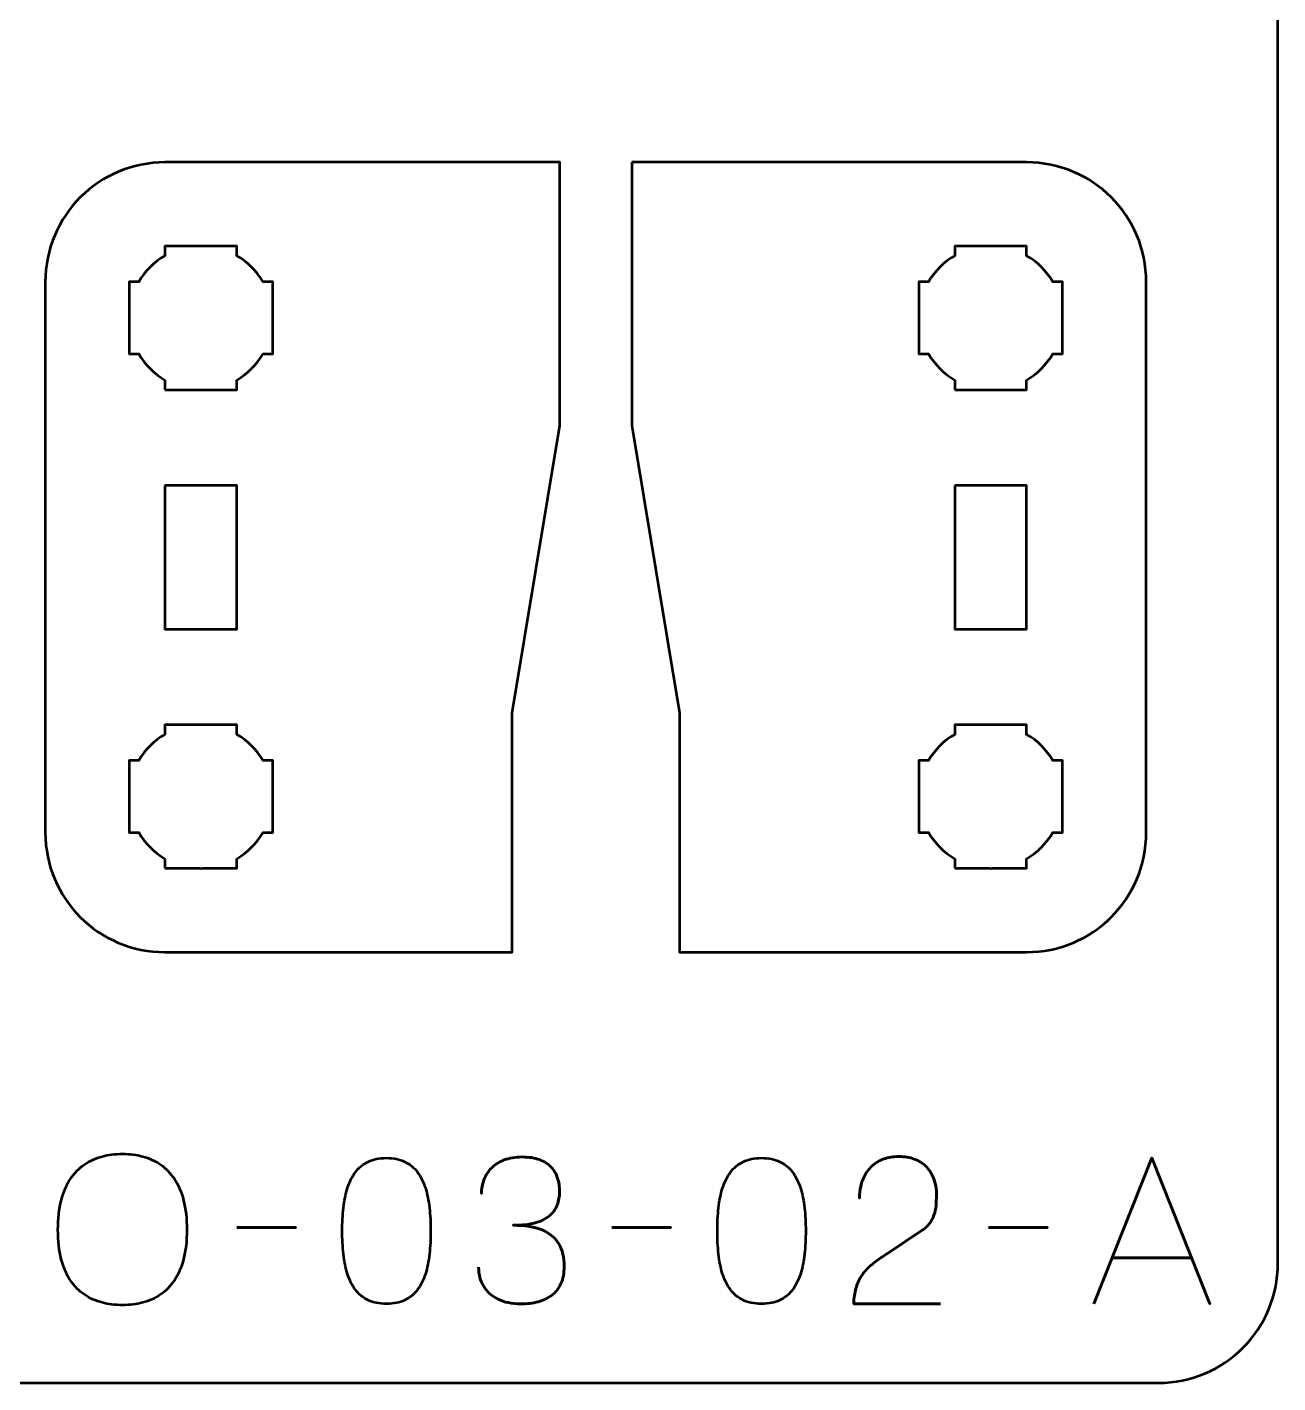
# Model space of a CAD drawing. Header units: centimetres. Extents: x -21 to 0, y -29.7 to 0.
# Drawn here: x -5.23 to 0, y -29.7 to -24.04 of the extents above; entities that cross this region are included whole.
import ezdxf

# ---------------------------------------------------------------- set-up
doc = ezdxf.new("R2010")
doc.units = ezdxf.units.CM
doc.header["$MEASUREMENT"] = 0
doc.layers.add('Layer 1', color=7, linetype='Continuous')

msp = doc.modelspace()

# ---------------------------------------------------------------- linework, layer by layer
at = {"layer": 'Layer 1', "color": 22, "lineweight": 53}
msp.add_open_spline([(-21.00003, -29.19995), (-21.00003, -29.19995), (-21.00003, -0.49992), (-21.00003, -0.49992), (-21.00003, -0.49992), (-21.00003, -0.22295), (-20.77694, 0.00004), (-20.49994, 0.00004), (-20.49994, 0.00004), (-20.49994, 0.00004), (-0.50008, 0.00004), (-0.50008, 0.00004), (-0.50008, 0.00004), (-0.22294, 0.00004), (0.00002, -0.22295), (0.00002, -0.49992), (0.00002, -0.49992), (0.00002, -0.49992), (0.00002, -29.19995), (0.00002, -29.19995), (0.00002, -29.19995), (0.00002, -29.47695), (-0.22294, -29.70004), (-0.50008, -29.70004), (-0.50008, -29.70004), (-0.50008, -29.70004), (-20.49994, -29.70004), (-20.49994, -29.70004), (-20.49994, -29.70004), (-20.77694, -29.70004), (-21.00003, -29.47695), (-21.00003, -29.19995)], degree=3, knots=[0, 0, 0, 0, 0.125, 0.125, 0.125, 0.125, 0.25, 0.25, 0.25, 0.25, 0.375, 0.375, 0.375, 0.375, 0.5, 0.5, 0.5, 0.5, 0.625, 0.625, 0.625, 0.625, 0.75, 0.75, 0.75, 0.75, 0.875, 0.875, 0.875, 0.875, 1, 1, 1, 1], dxfattribs=at)
at = {"layer": 'Layer 1', "color": 114, "lineweight": 53}
for points in [[(-4.64993, -24.60001), (-4.64993, -24.60001), (-3, -24.60001), (-3, -24.60001), (-3, -24.60001), (-3, -24.60001), (-3, -25.7), (-3, -25.7), (-3, -25.7), (-3, -25.7), (-3.2, -26.9), (-3.2, -26.9), (-3.2, -26.9), (-3.2, -26.9), (-3.20001, -27.89999), (-3.20001, -27.89999), (-3.20001, -27.89999), (-3.20001, -27.89999), (-4.64993, -27.89999), (-4.64993, -27.89999), (-4.64993, -27.89999), (-4.92693, -27.89999), (-5.15002, -27.67704), (-5.15002, -27.40003), (-5.15002, -27.40003), (-5.15002, -27.40003), (-5.15002, -25.10011), (-5.15002, -25.10011), (-5.15002, -25.10011), (-5.15002, -24.82311), (-4.92693, -24.60001), (-4.64993, -24.60001)], [(-2.7, -24.60001), (-2.7, -24.60001), (-1.05007, -24.60001), (-1.05007, -24.60001), (-1.05007, -24.60001), (-0.77294, -24.60001), (-0.54998, -24.82311), (-0.54998, -25.10011), (-0.54998, -25.10011), (-0.54998, -25.10011), (-0.54998, -27.40003), (-0.54998, -27.40003), (-0.54998, -27.40003), (-0.54998, -27.67704), (-0.77294, -27.89999), (-1.05007, -27.89999), (-1.05007, -27.89999), (-1.05007, -27.89999), (-2.50001, -27.89999), (-2.50001, -27.89999), (-2.50001, -27.89999), (-2.50001, -27.89999), (-2.50001, -26.9), (-2.50001, -26.9), (-2.50001, -26.9), (-2.50001, -26.9), (-2.7, -25.7), (-2.7, -25.7), (-2.7, -25.7), (-2.7, -25.7), (-2.7, -24.60001), (-2.7, -24.60001)]]:
    msp.add_open_spline(points, degree=3, knots=[0, 0, 0, 0, 0.125, 0.125, 0.125, 0.125, 0.25, 0.25, 0.25, 0.25, 0.375, 0.375, 0.375, 0.375, 0.5, 0.5, 0.5, 0.5, 0.625, 0.625, 0.625, 0.625, 0.75, 0.75, 0.75, 0.75, 0.875, 0.875, 0.875, 0.875, 1, 1, 1, 1], dxfattribs=at)
at = {"layer": 'Layer 1', "lineweight": 53}
for points, knots in [([(-4.65002, -25.55), (-4.65002, -25.55), (-4.65002, -25.50991), (-4.65002, -25.50991), (-4.65002, -25.50991), (-4.69557, -25.48355), (-4.73354, -25.44555), (-4.75987, -25.4), (-4.75987, -25.4), (-4.75987, -25.4), (-4.80002, -25.4), (-4.80002, -25.4), (-4.80002, -25.4), (-4.80002, -25.4), (-4.80002, -25.1), (-4.80002, -25.1), (-4.80002, -25.1), (-4.80002, -25.1), (-4.75982, -25.1), (-4.75982, -25.1), (-4.75982, -25.1), (-4.73348, -25.05448), (-4.69554, -25.01654), (-4.65002, -24.99021), (-4.65002, -24.99021), (-4.65002, -24.99021), (-4.65002, -24.95), (-4.65002, -24.95), (-4.65002, -24.95), (-4.65002, -24.95), (-4.35002, -24.95), (-4.35002, -24.95), (-4.35002, -24.95), (-4.35002, -24.95), (-4.35002, -24.99018), (-4.35002, -24.99018), (-4.35002, -24.99018), (-4.30448, -25.0165), (-4.2665, -25.05447), (-4.24014, -25.1), (-4.24014, -25.1), (-4.24014, -25.1), (-4.20002, -25.1), (-4.20002, -25.1), (-4.20002, -25.1), (-4.20002, -25.1), (-4.20002, -25.2445), (-4.20002, -25.2445), (-4.20002, -25.2445), (-4.20002, -25.2445), (-4.19997, -25.25007), (-4.19997, -25.25007), (-4.19997, -25.25007), (-4.19997, -25.25007), (-4.20002, -25.25563), (-4.20002, -25.25563), (-4.20002, -25.25563), (-4.20002, -25.25563), (-4.20002, -25.4), (-4.20002, -25.4), (-4.20002, -25.4), (-4.20002, -25.4), (-4.2401, -25.4), (-4.2401, -25.4), (-4.2401, -25.4), (-4.26646, -25.44557), (-4.30445, -25.48358), (-4.35002, -25.50994), (-4.35002, -25.50994), (-4.35002, -25.50994), (-4.35002, -25.55), (-4.35002, -25.55), (-4.35002, -25.55), (-4.35002, -25.55), (-4.49378, -25.55), (-4.49378, -25.55), (-4.49378, -25.55), (-4.49378, -25.55), (-4.49997, -25.55008), (-4.49997, -25.55008), (-4.49997, -25.55008), (-4.49997, -25.55008), (-4.50617, -25.55), (-4.50617, -25.55), (-4.50617, -25.55), (-4.50617, -25.55), (-4.65002, -25.55), (-4.65002, -25.55)], [0, 0, 0, 0, 0.0454545, 0.0454545, 0.0454545, 0.0454545, 0.0909091, 0.0909091, 0.0909091, 0.0909091, 0.1363636, 0.1363636, 0.1363636, 0.1363636, 0.1818182, 0.1818182, 0.1818182, 0.1818182, 0.2272727, 0.2272727, 0.2272727, 0.2272727, 0.2727273, 0.2727273, 0.2727273, 0.2727273, 0.3181818, 0.3181818, 0.3181818, 0.3181818, 0.3636364, 0.3636364, 0.3636364, 0.3636364, 0.4090909, 0.4090909, 0.4090909, 0.4090909, 0.4545455, 0.4545455, 0.4545455, 0.4545455, 0.5, 0.5, 0.5, 0.5, 0.5454545, 0.5454545, 0.5454545, 0.5454545, 0.5909091, 0.5909091, 0.5909091, 0.5909091, 0.6363636, 0.6363636, 0.6363636, 0.6363636, 0.6818182, 0.6818182, 0.6818182, 0.6818182, 0.7272727, 0.7272727, 0.7272727, 0.7272727, 0.7727273, 0.7727273, 0.7727273, 0.7727273, 0.8181818, 0.8181818, 0.8181818, 0.8181818, 0.8636364, 0.8636364, 0.8636364, 0.8636364, 0.9090909, 0.9090909, 0.9090909, 0.9090909, 0.9545455, 0.9545455, 0.9545455, 0.9545455, 1, 1, 1, 1]), ([(-1.35002, -25.55), (-1.35002, -25.55), (-1.35002, -25.50991), (-1.35002, -25.50991), (-1.35002, -25.50991), (-1.39557, -25.48355), (-1.43354, -25.44555), (-1.45987, -25.4), (-1.45987, -25.4), (-1.45987, -25.4), (-1.50002, -25.4), (-1.50002, -25.4), (-1.50002, -25.4), (-1.50002, -25.4), (-1.50002, -25.1), (-1.50002, -25.1), (-1.50002, -25.1), (-1.50002, -25.1), (-1.45982, -25.1), (-1.45982, -25.1), (-1.45982, -25.1), (-1.43348, -25.05448), (-1.39554, -25.01654), (-1.35002, -24.99021), (-1.35002, -24.99021), (-1.35002, -24.99021), (-1.35002, -24.95), (-1.35002, -24.95), (-1.35002, -24.95), (-1.35002, -24.95), (-1.05002, -24.95), (-1.05002, -24.95), (-1.05002, -24.95), (-1.05002, -24.95), (-1.05002, -24.99018), (-1.05002, -24.99018), (-1.05002, -24.99018), (-1.00448, -25.0165), (-0.9665, -25.05447), (-0.94014, -25.1), (-0.94014, -25.1), (-0.94014, -25.1), (-0.90002, -25.1), (-0.90002, -25.1), (-0.90002, -25.1), (-0.90002, -25.1), (-0.90002, -25.2445), (-0.90002, -25.2445), (-0.90002, -25.2445), (-0.90002, -25.2445), (-0.89997, -25.25007), (-0.89997, -25.25007), (-0.89997, -25.25007), (-0.89997, -25.25007), (-0.90002, -25.25563), (-0.90002, -25.25563), (-0.90002, -25.25563), (-0.90002, -25.25563), (-0.90002, -25.4), (-0.90002, -25.4), (-0.90002, -25.4), (-0.90002, -25.4), (-0.9401, -25.4), (-0.9401, -25.4), (-0.9401, -25.4), (-0.96646, -25.44557), (-1.00445, -25.48358), (-1.05002, -25.50994), (-1.05002, -25.50994), (-1.05002, -25.50994), (-1.05002, -25.55), (-1.05002, -25.55), (-1.05002, -25.55), (-1.05002, -25.55), (-1.19378, -25.55), (-1.19378, -25.55), (-1.19378, -25.55), (-1.19378, -25.55), (-1.19997, -25.55008), (-1.19997, -25.55008), (-1.19997, -25.55008), (-1.19997, -25.55008), (-1.20617, -25.55), (-1.20617, -25.55), (-1.20617, -25.55), (-1.20617, -25.55), (-1.35002, -25.55), (-1.35002, -25.55)], [0, 0, 0, 0, 0.0454545, 0.0454545, 0.0454545, 0.0454545, 0.0909091, 0.0909091, 0.0909091, 0.0909091, 0.1363636, 0.1363636, 0.1363636, 0.1363636, 0.1818182, 0.1818182, 0.1818182, 0.1818182, 0.2272727, 0.2272727, 0.2272727, 0.2272727, 0.2727273, 0.2727273, 0.2727273, 0.2727273, 0.3181818, 0.3181818, 0.3181818, 0.3181818, 0.3636364, 0.3636364, 0.3636364, 0.3636364, 0.4090909, 0.4090909, 0.4090909, 0.4090909, 0.4545455, 0.4545455, 0.4545455, 0.4545455, 0.5, 0.5, 0.5, 0.5, 0.5454545, 0.5454545, 0.5454545, 0.5454545, 0.5909091, 0.5909091, 0.5909091, 0.5909091, 0.6363636, 0.6363636, 0.6363636, 0.6363636, 0.6818182, 0.6818182, 0.6818182, 0.6818182, 0.7272727, 0.7272727, 0.7272727, 0.7272727, 0.7727273, 0.7727273, 0.7727273, 0.7727273, 0.8181818, 0.8181818, 0.8181818, 0.8181818, 0.8636364, 0.8636364, 0.8636364, 0.8636364, 0.9090909, 0.9090909, 0.9090909, 0.9090909, 0.9545455, 0.9545455, 0.9545455, 0.9545455, 1, 1, 1, 1]), ([(-4.64993, -25.95006), (-4.64993, -25.95006), (-4.34992, -25.95006), (-4.34992, -25.95006), (-4.34992, -25.95006), (-4.34992, -25.95006), (-4.34992, -26.55005), (-4.34992, -26.55005), (-4.34992, -26.55005), (-4.34992, -26.55005), (-4.64993, -26.55005), (-4.64993, -26.55005), (-4.64993, -26.55005), (-4.64993, -26.55005), (-4.64993, -25.95006), (-4.64993, -25.95006)], [0, 0, 0, 0, 0.25, 0.25, 0.25, 0.25, 0.5, 0.5, 0.5, 0.5, 0.75, 0.75, 0.75, 0.75, 1, 1, 1, 1]), ([(-1.35007, -25.95006), (-1.35007, -25.95006), (-1.05007, -25.95006), (-1.05007, -25.95006), (-1.05007, -25.95006), (-1.05007, -25.95006), (-1.05007, -26.55005), (-1.05007, -26.55005), (-1.05007, -26.55005), (-1.05007, -26.55005), (-1.35007, -26.55005), (-1.35007, -26.55005), (-1.35007, -26.55005), (-1.35007, -26.55005), (-1.35007, -25.95006), (-1.35007, -25.95006)], [0, 0, 0, 0, 0.25, 0.25, 0.25, 0.25, 0.5, 0.5, 0.5, 0.5, 0.75, 0.75, 0.75, 0.75, 1, 1, 1, 1]), ([(-4.65002, -27.55), (-4.65002, -27.55), (-4.65002, -27.50991), (-4.65002, -27.50991), (-4.65002, -27.50991), (-4.69557, -27.48355), (-4.73354, -27.44555), (-4.75987, -27.4), (-4.75987, -27.4), (-4.75987, -27.4), (-4.80002, -27.4), (-4.80002, -27.4), (-4.80002, -27.4), (-4.80002, -27.4), (-4.80002, -27.1), (-4.80002, -27.1), (-4.80002, -27.1), (-4.80002, -27.1), (-4.75982, -27.1), (-4.75982, -27.1), (-4.75982, -27.1), (-4.73348, -27.05448), (-4.69554, -27.01654), (-4.65002, -26.99021), (-4.65002, -26.99021), (-4.65002, -26.99021), (-4.65002, -26.95), (-4.65002, -26.95), (-4.65002, -26.95), (-4.65002, -26.95), (-4.35002, -26.95), (-4.35002, -26.95), (-4.35002, -26.95), (-4.35002, -26.95), (-4.35002, -26.99018), (-4.35002, -26.99018), (-4.35002, -26.99018), (-4.30448, -27.0165), (-4.2665, -27.05447), (-4.24014, -27.1), (-4.24014, -27.1), (-4.24014, -27.1), (-4.20002, -27.1), (-4.20002, -27.1), (-4.20002, -27.1), (-4.20002, -27.1), (-4.20002, -27.2445), (-4.20002, -27.2445), (-4.20002, -27.2445), (-4.20002, -27.2445), (-4.19997, -27.25007), (-4.19997, -27.25007), (-4.19997, -27.25007), (-4.19997, -27.25007), (-4.20002, -27.25563), (-4.20002, -27.25563), (-4.20002, -27.25563), (-4.20002, -27.25563), (-4.20002, -27.4), (-4.20002, -27.4), (-4.20002, -27.4), (-4.20002, -27.4), (-4.2401, -27.4), (-4.2401, -27.4), (-4.2401, -27.4), (-4.26646, -27.44557), (-4.30445, -27.48358), (-4.35002, -27.50994), (-4.35002, -27.50994), (-4.35002, -27.50994), (-4.35002, -27.55), (-4.35002, -27.55), (-4.35002, -27.55), (-4.35002, -27.55), (-4.49378, -27.55), (-4.49378, -27.55), (-4.49378, -27.55), (-4.49378, -27.55), (-4.49997, -27.55008), (-4.49997, -27.55008), (-4.49997, -27.55008), (-4.49997, -27.55008), (-4.50617, -27.55), (-4.50617, -27.55), (-4.50617, -27.55), (-4.50617, -27.55), (-4.65002, -27.55), (-4.65002, -27.55)], [0, 0, 0, 0, 0.0454545, 0.0454545, 0.0454545, 0.0454545, 0.0909091, 0.0909091, 0.0909091, 0.0909091, 0.1363636, 0.1363636, 0.1363636, 0.1363636, 0.1818182, 0.1818182, 0.1818182, 0.1818182, 0.2272727, 0.2272727, 0.2272727, 0.2272727, 0.2727273, 0.2727273, 0.2727273, 0.2727273, 0.3181818, 0.3181818, 0.3181818, 0.3181818, 0.3636364, 0.3636364, 0.3636364, 0.3636364, 0.4090909, 0.4090909, 0.4090909, 0.4090909, 0.4545455, 0.4545455, 0.4545455, 0.4545455, 0.5, 0.5, 0.5, 0.5, 0.5454545, 0.5454545, 0.5454545, 0.5454545, 0.5909091, 0.5909091, 0.5909091, 0.5909091, 0.6363636, 0.6363636, 0.6363636, 0.6363636, 0.6818182, 0.6818182, 0.6818182, 0.6818182, 0.7272727, 0.7272727, 0.7272727, 0.7272727, 0.7727273, 0.7727273, 0.7727273, 0.7727273, 0.8181818, 0.8181818, 0.8181818, 0.8181818, 0.8636364, 0.8636364, 0.8636364, 0.8636364, 0.9090909, 0.9090909, 0.9090909, 0.9090909, 0.9545455, 0.9545455, 0.9545455, 0.9545455, 1, 1, 1, 1]), ([(-1.35002, -27.55), (-1.35002, -27.55), (-1.35002, -27.50991), (-1.35002, -27.50991), (-1.35002, -27.50991), (-1.39557, -27.48355), (-1.43354, -27.44555), (-1.45987, -27.4), (-1.45987, -27.4), (-1.45987, -27.4), (-1.50002, -27.4), (-1.50002, -27.4), (-1.50002, -27.4), (-1.50002, -27.4), (-1.50002, -27.1), (-1.50002, -27.1), (-1.50002, -27.1), (-1.50002, -27.1), (-1.45982, -27.1), (-1.45982, -27.1), (-1.45982, -27.1), (-1.43348, -27.05448), (-1.39554, -27.01654), (-1.35002, -26.99021), (-1.35002, -26.99021), (-1.35002, -26.99021), (-1.35002, -26.95), (-1.35002, -26.95), (-1.35002, -26.95), (-1.35002, -26.95), (-1.05002, -26.95), (-1.05002, -26.95), (-1.05002, -26.95), (-1.05002, -26.95), (-1.05002, -26.99018), (-1.05002, -26.99018), (-1.05002, -26.99018), (-1.00448, -27.0165), (-0.9665, -27.05447), (-0.94014, -27.1), (-0.94014, -27.1), (-0.94014, -27.1), (-0.90002, -27.1), (-0.90002, -27.1), (-0.90002, -27.1), (-0.90002, -27.1), (-0.90002, -27.2445), (-0.90002, -27.2445), (-0.90002, -27.2445), (-0.90002, -27.2445), (-0.89997, -27.25007), (-0.89997, -27.25007), (-0.89997, -27.25007), (-0.89997, -27.25007), (-0.90002, -27.25563), (-0.90002, -27.25563), (-0.90002, -27.25563), (-0.90002, -27.25563), (-0.90002, -27.4), (-0.90002, -27.4), (-0.90002, -27.4), (-0.90002, -27.4), (-0.9401, -27.4), (-0.9401, -27.4), (-0.9401, -27.4), (-0.96646, -27.44557), (-1.00445, -27.48358), (-1.05002, -27.50994), (-1.05002, -27.50994), (-1.05002, -27.50994), (-1.05002, -27.55), (-1.05002, -27.55), (-1.05002, -27.55), (-1.05002, -27.55), (-1.19378, -27.55), (-1.19378, -27.55), (-1.19378, -27.55), (-1.19378, -27.55), (-1.19997, -27.55008), (-1.19997, -27.55008), (-1.19997, -27.55008), (-1.19997, -27.55008), (-1.20617, -27.55), (-1.20617, -27.55), (-1.20617, -27.55), (-1.20617, -27.55), (-1.35002, -27.55), (-1.35002, -27.55)], [0, 0, 0, 0, 0.0454545, 0.0454545, 0.0454545, 0.0454545, 0.0909091, 0.0909091, 0.0909091, 0.0909091, 0.1363636, 0.1363636, 0.1363636, 0.1363636, 0.1818182, 0.1818182, 0.1818182, 0.1818182, 0.2272727, 0.2272727, 0.2272727, 0.2272727, 0.2727273, 0.2727273, 0.2727273, 0.2727273, 0.3181818, 0.3181818, 0.3181818, 0.3181818, 0.3636364, 0.3636364, 0.3636364, 0.3636364, 0.4090909, 0.4090909, 0.4090909, 0.4090909, 0.4545455, 0.4545455, 0.4545455, 0.4545455, 0.5, 0.5, 0.5, 0.5, 0.5454545, 0.5454545, 0.5454545, 0.5454545, 0.5909091, 0.5909091, 0.5909091, 0.5909091, 0.6363636, 0.6363636, 0.6363636, 0.6363636, 0.6818182, 0.6818182, 0.6818182, 0.6818182, 0.7272727, 0.7272727, 0.7272727, 0.7272727, 0.7727273, 0.7727273, 0.7727273, 0.7727273, 0.8181818, 0.8181818, 0.8181818, 0.8181818, 0.8636364, 0.8636364, 0.8636364, 0.8636364, 0.9090909, 0.9090909, 0.9090909, 0.9090909, 0.9545455, 0.9545455, 0.9545455, 0.9545455, 1, 1, 1, 1])]:
    msp.add_open_spline(points, degree=3, knots=knots, dxfattribs=at)
at = {"layer": 'Layer 1', "color": 30, "lineweight": 53}
for points, knots in [([(-4.82784, -29.375), (-4.79806, -29.37514), (-4.76984, -29.37161), (-4.74289, -29.3647), (-4.74289, -29.3647), (-4.71608, -29.35764), (-4.69152, -29.34664), (-4.66909, -29.3314), (-4.66909, -29.3314), (-4.64665, -29.3163), (-4.62718, -29.2964), (-4.61067, -29.27185), (-4.61067, -29.27185), (-4.59416, -29.24729), (-4.58146, -29.21752), (-4.57243, -29.18252), (-4.57243, -29.18252), (-4.56325, -29.14753), (-4.55874, -29.10675), (-4.5586, -29.06004), (-4.5586, -29.06004), (-4.55874, -29.01333), (-4.56325, -28.97255), (-4.57243, -28.93741), (-4.57243, -28.93741), (-4.58146, -28.90228), (-4.59416, -28.87236), (-4.61067, -28.84767), (-4.61067, -28.84767), (-4.62718, -28.82297), (-4.64665, -28.80293), (-4.66909, -28.78755), (-4.66909, -28.78755), (-4.69152, -28.77217), (-4.71608, -28.76102), (-4.74289, -28.75383), (-4.74289, -28.75383), (-4.76984, -28.74677), (-4.79806, -28.74324), (-4.82784, -28.74338), (-4.82784, -28.74338), (-4.85761, -28.74324), (-4.88584, -28.74677), (-4.91279, -28.75383), (-4.91279, -28.75383), (-4.9396, -28.76102), (-4.96415, -28.77217), (-4.98659, -28.78755), (-4.98659, -28.78755), (-5.00903, -28.80293), (-5.0285, -28.82297), (-5.04501, -28.84767), (-5.04501, -28.84767), (-5.06152, -28.87236), (-5.07422, -28.90228), (-5.08325, -28.93741), (-5.08325, -28.93741), (-5.09242, -28.97255), (-5.09694, -29.01333), (-5.09708, -29.06004), (-5.09708, -29.06004), (-5.09694, -29.10675), (-5.09242, -29.14753), (-5.08325, -29.18252), (-5.08325, -29.18252), (-5.07422, -29.21752), (-5.06152, -29.24729), (-5.04501, -29.27185), (-5.04501, -29.27185), (-5.0285, -29.2964), (-5.00903, -29.3163), (-4.98659, -29.3314), (-4.98659, -29.3314), (-4.96415, -29.34664), (-4.9396, -29.35764), (-4.91279, -29.3647), (-4.91279, -29.3647), (-4.88584, -29.37161), (-4.85761, -29.37514), (-4.82784, -29.375)], [0, 0, 0, 0, 0.05, 0.05, 0.05, 0.05, 0.1, 0.1, 0.1, 0.1, 0.15, 0.15, 0.15, 0.15, 0.2, 0.2, 0.2, 0.2, 0.25, 0.25, 0.25, 0.25, 0.3, 0.3, 0.3, 0.3, 0.35, 0.35, 0.35, 0.35, 0.4, 0.4, 0.4, 0.4, 0.45, 0.45, 0.45, 0.45, 0.5, 0.5, 0.5, 0.5, 0.55, 0.55, 0.55, 0.55, 0.6, 0.6, 0.6, 0.6, 0.65, 0.65, 0.65, 0.65, 0.7, 0.7, 0.7, 0.7, 0.75, 0.75, 0.75, 0.75, 0.8, 0.8, 0.8, 0.8, 0.85, 0.85, 0.85, 0.85, 0.9, 0.9, 0.9, 0.9, 0.95, 0.95, 0.95, 0.95, 1, 1, 1, 1]), ([(-4.82784, -29.375), (-4.79806, -29.37514), (-4.76984, -29.37161), (-4.74289, -29.3647), (-4.74289, -29.3647), (-4.71608, -29.35764), (-4.69152, -29.34664), (-4.66909, -29.3314), (-4.66909, -29.3314), (-4.64665, -29.3163), (-4.62718, -29.2964), (-4.61067, -29.27185), (-4.61067, -29.27185), (-4.59416, -29.24729), (-4.58146, -29.21752), (-4.57243, -29.18252), (-4.57243, -29.18252), (-4.56325, -29.14753), (-4.55874, -29.10675), (-4.5586, -29.06004), (-4.5586, -29.06004), (-4.55874, -29.01333), (-4.56325, -28.97255), (-4.57243, -28.93741), (-4.57243, -28.93741), (-4.58146, -28.90228), (-4.59416, -28.87236), (-4.61067, -28.84767), (-4.61067, -28.84767), (-4.62718, -28.82297), (-4.64665, -28.80293), (-4.66909, -28.78755), (-4.66909, -28.78755), (-4.69152, -28.77217), (-4.71608, -28.76102), (-4.74289, -28.75383), (-4.74289, -28.75383), (-4.76984, -28.74677), (-4.79806, -28.74324), (-4.82784, -28.74338), (-4.82784, -28.74338), (-4.85761, -28.74324), (-4.88584, -28.74677), (-4.91279, -28.75383), (-4.91279, -28.75383), (-4.9396, -28.76102), (-4.96415, -28.77217), (-4.98659, -28.78755), (-4.98659, -28.78755), (-5.00903, -28.80293), (-5.0285, -28.82297), (-5.04501, -28.84767), (-5.04501, -28.84767), (-5.06152, -28.87236), (-5.07422, -28.90228), (-5.08325, -28.93741), (-5.08325, -28.93741), (-5.09242, -28.97255), (-5.09694, -29.01333), (-5.09708, -29.06004), (-5.09708, -29.06004), (-5.09694, -29.10675), (-5.09242, -29.14753), (-5.08325, -29.18252), (-5.08325, -29.18252), (-5.07422, -29.21752), (-5.06152, -29.24729), (-5.04501, -29.27185), (-5.04501, -29.27185), (-5.0285, -29.2964), (-5.00903, -29.3163), (-4.98659, -29.3314), (-4.98659, -29.3314), (-4.96415, -29.34664), (-4.9396, -29.35764), (-4.91279, -29.3647), (-4.91279, -29.3647), (-4.88584, -29.37161), (-4.85761, -29.37514), (-4.82784, -29.375)], [0, 0, 0, 0, 0.05, 0.05, 0.05, 0.05, 0.1, 0.1, 0.1, 0.1, 0.15, 0.15, 0.15, 0.15, 0.2, 0.2, 0.2, 0.2, 0.25, 0.25, 0.25, 0.25, 0.3, 0.3, 0.3, 0.3, 0.35, 0.35, 0.35, 0.35, 0.4, 0.4, 0.4, 0.4, 0.45, 0.45, 0.45, 0.45, 0.5, 0.5, 0.5, 0.5, 0.55, 0.55, 0.55, 0.55, 0.6, 0.6, 0.6, 0.6, 0.65, 0.65, 0.65, 0.65, 0.7, 0.7, 0.7, 0.7, 0.75, 0.75, 0.75, 0.75, 0.8, 0.8, 0.8, 0.8, 0.85, 0.85, 0.85, 0.85, 0.9, 0.9, 0.9, 0.9, 0.95, 0.95, 0.95, 0.95, 1, 1, 1, 1]), ([(-3.72463, -29.36992), (-3.69499, -29.36978), (-3.66945, -29.36456), (-3.64814, -29.3544), (-3.64814, -29.3544), (-3.62698, -29.34424), (-3.60934, -29.3297), (-3.59523, -29.31122), (-3.59523, -29.31122), (-3.58126, -29.29259), (-3.57025, -29.27058), (-3.56206, -29.24518), (-3.56206, -29.24518), (-3.55402, -29.21978), (-3.54824, -29.19198), (-3.54499, -29.1615), (-3.54499, -29.1615), (-3.5416, -29.13102), (-3.53991, -29.09899), (-3.54005, -29.06512), (-3.54005, -29.06512), (-3.53991, -29.03139), (-3.5416, -28.99936), (-3.54499, -28.96902), (-3.54499, -28.96902), (-3.54824, -28.93868), (-3.55402, -28.91074), (-3.56206, -28.88534), (-3.56206, -28.88534), (-3.57025, -28.86008), (-3.58126, -28.83807), (-3.59523, -28.8193), (-3.59523, -28.8193), (-3.60934, -28.80068), (-3.62698, -28.78614), (-3.64814, -28.77598), (-3.64814, -28.77598), (-3.66945, -28.76568), (-3.69499, -28.76046), (-3.72463, -28.76032), (-3.72463, -28.76032), (-3.75426, -28.76046), (-3.7798, -28.76568), (-3.80111, -28.77598), (-3.80111, -28.77598), (-3.82227, -28.78614), (-3.83991, -28.80068), (-3.85402, -28.8193), (-3.85402, -28.8193), (-3.868, -28.83807), (-3.879, -28.86008), (-3.88719, -28.88534), (-3.88719, -28.88534), (-3.89523, -28.91074), (-3.90102, -28.93868), (-3.90426, -28.96902), (-3.90426, -28.96902), (-3.90765, -28.99936), (-3.90934, -29.03139), (-3.9092, -29.06512), (-3.9092, -29.06512), (-3.90934, -29.09899), (-3.90765, -29.13102), (-3.90426, -29.1615), (-3.90426, -29.1615), (-3.90102, -29.19198), (-3.89523, -29.21978), (-3.88719, -29.24518), (-3.88719, -29.24518), (-3.879, -29.27058), (-3.868, -29.29259), (-3.85402, -29.31122), (-3.85402, -29.31122), (-3.83991, -29.3297), (-3.82227, -29.34424), (-3.80111, -29.3544), (-3.80111, -29.3544), (-3.7798, -29.36456), (-3.75426, -29.36978), (-3.72463, -29.36992)], [0, 0, 0, 0, 0.05, 0.05, 0.05, 0.05, 0.1, 0.1, 0.1, 0.1, 0.15, 0.15, 0.15, 0.15, 0.2, 0.2, 0.2, 0.2, 0.25, 0.25, 0.25, 0.25, 0.3, 0.3, 0.3, 0.3, 0.35, 0.35, 0.35, 0.35, 0.4, 0.4, 0.4, 0.4, 0.45, 0.45, 0.45, 0.45, 0.5, 0.5, 0.5, 0.5, 0.55, 0.55, 0.55, 0.55, 0.6, 0.6, 0.6, 0.6, 0.65, 0.65, 0.65, 0.65, 0.7, 0.7, 0.7, 0.7, 0.75, 0.75, 0.75, 0.75, 0.8, 0.8, 0.8, 0.8, 0.85, 0.85, 0.85, 0.85, 0.9, 0.9, 0.9, 0.9, 0.95, 0.95, 0.95, 0.95, 1, 1, 1, 1]), ([(-3.72463, -29.36992), (-3.69499, -29.36978), (-3.66945, -29.36456), (-3.64814, -29.3544), (-3.64814, -29.3544), (-3.62698, -29.34424), (-3.60934, -29.3297), (-3.59523, -29.31122), (-3.59523, -29.31122), (-3.58126, -29.29259), (-3.57025, -29.27058), (-3.56206, -29.24518), (-3.56206, -29.24518), (-3.55402, -29.21978), (-3.54824, -29.19198), (-3.54499, -29.1615), (-3.54499, -29.1615), (-3.5416, -29.13102), (-3.53991, -29.09899), (-3.54005, -29.06512), (-3.54005, -29.06512), (-3.53991, -29.03139), (-3.5416, -28.99936), (-3.54499, -28.96902), (-3.54499, -28.96902), (-3.54824, -28.93868), (-3.55402, -28.91074), (-3.56206, -28.88534), (-3.56206, -28.88534), (-3.57025, -28.86008), (-3.58126, -28.83807), (-3.59523, -28.8193), (-3.59523, -28.8193), (-3.60934, -28.80068), (-3.62698, -28.78614), (-3.64814, -28.77598), (-3.64814, -28.77598), (-3.66945, -28.76568), (-3.69499, -28.76046), (-3.72463, -28.76032), (-3.72463, -28.76032), (-3.75426, -28.76046), (-3.7798, -28.76568), (-3.80111, -28.77598), (-3.80111, -28.77598), (-3.82227, -28.78614), (-3.83991, -28.80068), (-3.85402, -28.8193), (-3.85402, -28.8193), (-3.868, -28.83807), (-3.879, -28.86008), (-3.88719, -28.88534), (-3.88719, -28.88534), (-3.89523, -28.91074), (-3.90102, -28.93868), (-3.90426, -28.96902), (-3.90426, -28.96902), (-3.90765, -28.99936), (-3.90934, -29.03139), (-3.9092, -29.06512), (-3.9092, -29.06512), (-3.90934, -29.09899), (-3.90765, -29.13102), (-3.90426, -29.1615), (-3.90426, -29.1615), (-3.90102, -29.19198), (-3.89523, -29.21978), (-3.88719, -29.24518), (-3.88719, -29.24518), (-3.879, -29.27058), (-3.868, -29.29259), (-3.85402, -29.31122), (-3.85402, -29.31122), (-3.83991, -29.3297), (-3.82227, -29.34424), (-3.80111, -29.3544), (-3.80111, -29.3544), (-3.7798, -29.36456), (-3.75426, -29.36978), (-3.72463, -29.36992)], [0, 0, 0, 0, 0.05, 0.05, 0.05, 0.05, 0.1, 0.1, 0.1, 0.1, 0.15, 0.15, 0.15, 0.15, 0.2, 0.2, 0.2, 0.2, 0.25, 0.25, 0.25, 0.25, 0.3, 0.3, 0.3, 0.3, 0.35, 0.35, 0.35, 0.35, 0.4, 0.4, 0.4, 0.4, 0.45, 0.45, 0.45, 0.45, 0.5, 0.5, 0.5, 0.5, 0.55, 0.55, 0.55, 0.55, 0.6, 0.6, 0.6, 0.6, 0.65, 0.65, 0.65, 0.65, 0.7, 0.7, 0.7, 0.7, 0.75, 0.75, 0.75, 0.75, 0.8, 0.8, 0.8, 0.8, 0.85, 0.85, 0.85, 0.85, 0.9, 0.9, 0.9, 0.9, 0.95, 0.95, 0.95, 0.95, 1, 1, 1, 1]), ([(-3.33939, -29.21667), (-3.33925, -29.24715), (-3.33219, -29.27368), (-3.31822, -29.29668), (-3.31822, -29.29668), (-3.30425, -29.31954), (-3.28436, -29.33746), (-3.25839, -29.35031), (-3.25839, -29.35031), (-3.23243, -29.36315), (-3.20124, -29.36964), (-3.16498, -29.36992), (-3.16498, -29.36992), (-3.13774, -29.36992), (-3.11305, -29.3671), (-3.09061, -29.36117), (-3.09061, -29.36117), (-3.06831, -29.35524), (-3.04912, -29.34607), (-3.0329, -29.33351), (-3.0329, -29.33351), (-3.01667, -29.32095), (-3.00425, -29.30473), (-2.99536, -29.28497), (-2.99536, -29.28497), (-2.98661, -29.26507), (-2.98224, -29.24123), (-2.98209, -29.21329), (-2.98209, -29.21329), (-2.98195, -29.17603), (-2.98957, -29.14456), (-3.00467, -29.11902), (-3.00467, -29.11902), (-3.01977, -29.09348), (-3.0432, -29.07429), (-3.07466, -29.06117), (-3.07466, -29.06117), (-3.10613, -29.04804), (-3.14649, -29.04141), (-3.19546, -29.04141), (-3.19546, -29.04141), (-3.15891, -29.04155), (-3.12829, -29.03817), (-3.10331, -29.03125), (-3.10331, -29.03125), (-3.07847, -29.02434), (-3.05858, -29.0146), (-3.04362, -29.0019), (-3.04362, -29.0019), (-3.02866, -28.98934), (-3.0178, -28.97438), (-3.01131, -28.95717), (-3.01131, -28.95717), (-3.00467, -28.94009), (-3.00143, -28.92133), (-3.00157, -28.90086), (-3.00157, -28.90086), (-3.00143, -28.8804), (-3.00425, -28.86149), (-3.00989, -28.844), (-3.00989, -28.844), (-3.0154, -28.8265), (-3.02443, -28.81112), (-3.03671, -28.79799), (-3.03671, -28.79799), (-3.04898, -28.78487), (-3.06521, -28.77457), (-3.08511, -28.76723), (-3.08511, -28.76723), (-3.10514, -28.75989), (-3.12956, -28.75623), (-3.1582, -28.75608), (-3.1582, -28.75608), (-3.18671, -28.75623), (-3.21168, -28.76046), (-3.23285, -28.76864), (-3.23285, -28.76864), (-3.25416, -28.77683), (-3.27166, -28.78798), (-3.28577, -28.80223), (-3.28577, -28.80223), (-3.29974, -28.81648), (-3.31018, -28.83271), (-3.31709, -28.85105), (-3.31709, -28.85105), (-3.32415, -28.8694), (-3.32754, -28.88887), (-3.32754, -28.90933), (-3.32754, -28.90933), (-3.32754, -28.88887), (-3.32415, -28.8694), (-3.31709, -28.85105), (-3.31709, -28.85105), (-3.31018, -28.83271), (-3.29974, -28.81648), (-3.28577, -28.80223), (-3.28577, -28.80223), (-3.27166, -28.78798), (-3.25416, -28.77683), (-3.23285, -28.76864), (-3.23285, -28.76864), (-3.21168, -28.76046), (-3.18671, -28.75623), (-3.1582, -28.75608), (-3.1582, -28.75608), (-3.12956, -28.75623), (-3.10514, -28.75989), (-3.08511, -28.76723), (-3.08511, -28.76723), (-3.06521, -28.77457), (-3.04898, -28.78487), (-3.03671, -28.79799), (-3.03671, -28.79799), (-3.02443, -28.81112), (-3.0154, -28.8265), (-3.00989, -28.844), (-3.00989, -28.844), (-3.00425, -28.86149), (-3.00143, -28.8804), (-3.00157, -28.90086), (-3.00157, -28.90086), (-3.00143, -28.92133), (-3.00467, -28.94009), (-3.01131, -28.95717), (-3.01131, -28.95717), (-3.0178, -28.97438), (-3.02866, -28.98934), (-3.04362, -29.0019), (-3.04362, -29.0019), (-3.05858, -29.0146), (-3.07847, -29.02434), (-3.10331, -29.03125), (-3.10331, -29.03125), (-3.12829, -29.03817), (-3.15891, -29.04155), (-3.19546, -29.04141), (-3.19546, -29.04141), (-3.14649, -29.04141), (-3.10613, -29.04804), (-3.07466, -29.06117), (-3.07466, -29.06117), (-3.0432, -29.07429), (-3.01977, -29.09348), (-3.00467, -29.11902), (-3.00467, -29.11902), (-2.98957, -29.14456), (-2.98195, -29.17603), (-2.98209, -29.21329), (-2.98209, -29.21329), (-2.98224, -29.24123), (-2.98661, -29.26507), (-2.99536, -29.28497), (-2.99536, -29.28497), (-3.00425, -29.30473), (-3.01667, -29.32095), (-3.0329, -29.33351), (-3.0329, -29.33351), (-3.04912, -29.34607), (-3.06831, -29.35524), (-3.09061, -29.36117), (-3.09061, -29.36117), (-3.11305, -29.3671), (-3.13774, -29.36992), (-3.16498, -29.36992), (-3.16498, -29.36992), (-3.20124, -29.36964), (-3.23243, -29.36315), (-3.25839, -29.35031), (-3.25839, -29.35031), (-3.28436, -29.33746), (-3.30425, -29.31954), (-3.31822, -29.29668), (-3.31822, -29.29668), (-3.33219, -29.27368), (-3.33925, -29.24715), (-3.33939, -29.21667)], [0, 0, 0, 0, 0.0227273, 0.0227273, 0.0227273, 0.0227273, 0.0454545, 0.0454545, 0.0454545, 0.0454545, 0.0681818, 0.0681818, 0.0681818, 0.0681818, 0.0909091, 0.0909091, 0.0909091, 0.0909091, 0.1136364, 0.1136364, 0.1136364, 0.1136364, 0.1363636, 0.1363636, 0.1363636, 0.1363636, 0.1590909, 0.1590909, 0.1590909, 0.1590909, 0.1818182, 0.1818182, 0.1818182, 0.1818182, 0.2045455, 0.2045455, 0.2045455, 0.2045455, 0.2272727, 0.2272727, 0.2272727, 0.2272727, 0.25, 0.25, 0.25, 0.25, 0.2727273, 0.2727273, 0.2727273, 0.2727273, 0.2954545, 0.2954545, 0.2954545, 0.2954545, 0.3181818, 0.3181818, 0.3181818, 0.3181818, 0.3409091, 0.3409091, 0.3409091, 0.3409091, 0.3636364, 0.3636364, 0.3636364, 0.3636364, 0.3863636, 0.3863636, 0.3863636, 0.3863636, 0.4090909, 0.4090909, 0.4090909, 0.4090909, 0.4318182, 0.4318182, 0.4318182, 0.4318182, 0.4545455, 0.4545455, 0.4545455, 0.4545455, 0.4772727, 0.4772727, 0.4772727, 0.4772727, 0.5, 0.5, 0.5, 0.5, 0.5227273, 0.5227273, 0.5227273, 0.5227273, 0.5454545, 0.5454545, 0.5454545, 0.5454545, 0.5681818, 0.5681818, 0.5681818, 0.5681818, 0.5909091, 0.5909091, 0.5909091, 0.5909091, 0.6136364, 0.6136364, 0.6136364, 0.6136364, 0.6363636, 0.6363636, 0.6363636, 0.6363636, 0.6590909, 0.6590909, 0.6590909, 0.6590909, 0.6818182, 0.6818182, 0.6818182, 0.6818182, 0.7045455, 0.7045455, 0.7045455, 0.7045455, 0.7272727, 0.7272727, 0.7272727, 0.7272727, 0.75, 0.75, 0.75, 0.75, 0.7727273, 0.7727273, 0.7727273, 0.7727273, 0.7954545, 0.7954545, 0.7954545, 0.7954545, 0.8181818, 0.8181818, 0.8181818, 0.8181818, 0.8409091, 0.8409091, 0.8409091, 0.8409091, 0.8636364, 0.8636364, 0.8636364, 0.8636364, 0.8863636, 0.8863636, 0.8863636, 0.8863636, 0.9090909, 0.9090909, 0.9090909, 0.9090909, 0.9318182, 0.9318182, 0.9318182, 0.9318182, 0.9545455, 0.9545455, 0.9545455, 0.9545455, 0.9772727, 0.9772727, 0.9772727, 0.9772727, 1, 1, 1, 1]), ([(-2.15744, -29.36992), (-2.1278, -29.36978), (-2.10226, -29.36456), (-2.08095, -29.3544), (-2.08095, -29.3544), (-2.05979, -29.34424), (-2.04215, -29.3297), (-2.02804, -29.31122), (-2.02804, -29.31122), (-2.01407, -29.29259), (-2.00306, -29.27058), (-1.99487, -29.24518), (-1.99487, -29.24518), (-1.98683, -29.21978), (-1.98105, -29.19198), (-1.9778, -29.1615), (-1.9778, -29.1615), (-1.97441, -29.13102), (-1.97272, -29.09899), (-1.97286, -29.06512), (-1.97286, -29.06512), (-1.97272, -29.03139), (-1.97441, -28.99936), (-1.9778, -28.96902), (-1.9778, -28.96902), (-1.98105, -28.93868), (-1.98683, -28.91074), (-1.99487, -28.88534), (-1.99487, -28.88534), (-2.00306, -28.86008), (-2.01407, -28.83807), (-2.02804, -28.8193), (-2.02804, -28.8193), (-2.04215, -28.80068), (-2.05979, -28.78614), (-2.08095, -28.77598), (-2.08095, -28.77598), (-2.10226, -28.76568), (-2.1278, -28.76046), (-2.15744, -28.76032), (-2.15744, -28.76032), (-2.18707, -28.76046), (-2.21261, -28.76568), (-2.23392, -28.77598), (-2.23392, -28.77598), (-2.25508, -28.78614), (-2.27272, -28.80068), (-2.28683, -28.8193), (-2.28683, -28.8193), (-2.30081, -28.83807), (-2.31181, -28.86008), (-2.32, -28.88534), (-2.32, -28.88534), (-2.32804, -28.91074), (-2.33383, -28.93868), (-2.33707, -28.96902), (-2.33707, -28.96902), (-2.34046, -28.99936), (-2.34215, -29.03139), (-2.34201, -29.06512), (-2.34201, -29.06512), (-2.34215, -29.09899), (-2.34046, -29.13102), (-2.33707, -29.1615), (-2.33707, -29.1615), (-2.33383, -29.19198), (-2.32804, -29.21978), (-2.32, -29.24518), (-2.32, -29.24518), (-2.31181, -29.27058), (-2.30081, -29.29259), (-2.28683, -29.31122), (-2.28683, -29.31122), (-2.27272, -29.3297), (-2.25508, -29.34424), (-2.23392, -29.3544), (-2.23392, -29.3544), (-2.21261, -29.36456), (-2.18707, -29.36978), (-2.15744, -29.36992)], [0, 0, 0, 0, 0.05, 0.05, 0.05, 0.05, 0.1, 0.1, 0.1, 0.1, 0.15, 0.15, 0.15, 0.15, 0.2, 0.2, 0.2, 0.2, 0.25, 0.25, 0.25, 0.25, 0.3, 0.3, 0.3, 0.3, 0.35, 0.35, 0.35, 0.35, 0.4, 0.4, 0.4, 0.4, 0.45, 0.45, 0.45, 0.45, 0.5, 0.5, 0.5, 0.5, 0.55, 0.55, 0.55, 0.55, 0.6, 0.6, 0.6, 0.6, 0.65, 0.65, 0.65, 0.65, 0.7, 0.7, 0.7, 0.7, 0.75, 0.75, 0.75, 0.75, 0.8, 0.8, 0.8, 0.8, 0.85, 0.85, 0.85, 0.85, 0.9, 0.9, 0.9, 0.9, 0.95, 0.95, 0.95, 0.95, 1, 1, 1, 1]), ([(-2.15744, -29.36992), (-2.1278, -29.36978), (-2.10226, -29.36456), (-2.08095, -29.3544), (-2.08095, -29.3544), (-2.05979, -29.34424), (-2.04215, -29.3297), (-2.02804, -29.31122), (-2.02804, -29.31122), (-2.01407, -29.29259), (-2.00306, -29.27058), (-1.99487, -29.24518), (-1.99487, -29.24518), (-1.98683, -29.21978), (-1.98105, -29.19198), (-1.9778, -29.1615), (-1.9778, -29.1615), (-1.97441, -29.13102), (-1.97272, -29.09899), (-1.97286, -29.06512), (-1.97286, -29.06512), (-1.97272, -29.03139), (-1.97441, -28.99936), (-1.9778, -28.96902), (-1.9778, -28.96902), (-1.98105, -28.93868), (-1.98683, -28.91074), (-1.99487, -28.88534), (-1.99487, -28.88534), (-2.00306, -28.86008), (-2.01407, -28.83807), (-2.02804, -28.8193), (-2.02804, -28.8193), (-2.04215, -28.80068), (-2.05979, -28.78614), (-2.08095, -28.77598), (-2.08095, -28.77598), (-2.10226, -28.76568), (-2.1278, -28.76046), (-2.15744, -28.76032), (-2.15744, -28.76032), (-2.18707, -28.76046), (-2.21261, -28.76568), (-2.23392, -28.77598), (-2.23392, -28.77598), (-2.25508, -28.78614), (-2.27272, -28.80068), (-2.28683, -28.8193), (-2.28683, -28.8193), (-2.30081, -28.83807), (-2.31181, -28.86008), (-2.32, -28.88534), (-2.32, -28.88534), (-2.32804, -28.91074), (-2.33383, -28.93868), (-2.33707, -28.96902), (-2.33707, -28.96902), (-2.34046, -28.99936), (-2.34215, -29.03139), (-2.34201, -29.06512), (-2.34201, -29.06512), (-2.34215, -29.09899), (-2.34046, -29.13102), (-2.33707, -29.1615), (-2.33707, -29.1615), (-2.33383, -29.19198), (-2.32804, -29.21978), (-2.32, -29.24518), (-2.32, -29.24518), (-2.31181, -29.27058), (-2.30081, -29.29259), (-2.28683, -29.31122), (-2.28683, -29.31122), (-2.27272, -29.3297), (-2.25508, -29.34424), (-2.23392, -29.3544), (-2.23392, -29.3544), (-2.21261, -29.36456), (-2.18707, -29.36978), (-2.15744, -29.36992)], [0, 0, 0, 0, 0.05, 0.05, 0.05, 0.05, 0.1, 0.1, 0.1, 0.1, 0.15, 0.15, 0.15, 0.15, 0.2, 0.2, 0.2, 0.2, 0.25, 0.25, 0.25, 0.25, 0.3, 0.3, 0.3, 0.3, 0.35, 0.35, 0.35, 0.35, 0.4, 0.4, 0.4, 0.4, 0.45, 0.45, 0.45, 0.45, 0.5, 0.5, 0.5, 0.5, 0.55, 0.55, 0.55, 0.55, 0.6, 0.6, 0.6, 0.6, 0.65, 0.65, 0.65, 0.65, 0.7, 0.7, 0.7, 0.7, 0.75, 0.75, 0.75, 0.75, 0.8, 0.8, 0.8, 0.8, 0.85, 0.85, 0.85, 0.85, 0.9, 0.9, 0.9, 0.9, 0.95, 0.95, 0.95, 0.95, 1, 1, 1, 1]), ([(-1.40898, -29.36992), (-1.40898, -29.36992), (-1.7722, -29.36992), (-1.7722, -29.36992), (-1.7722, -29.36992), (-1.77149, -29.34537), (-1.76839, -29.32364), (-1.76317, -29.30501), (-1.76317, -29.30501), (-1.75781, -29.28638), (-1.75061, -29.27001), (-1.74172, -29.2559), (-1.74172, -29.2559), (-1.73269, -29.24179), (-1.72239, -29.22923), (-1.71067, -29.21822), (-1.71067, -29.21822), (-1.69896, -29.20708), (-1.6864, -29.19692), (-1.67286, -29.18732), (-1.67286, -29.18732), (-1.65931, -29.17787), (-1.64534, -29.16841), (-1.63081, -29.1591), (-1.63081, -29.1591), (-1.63081, -29.1591), (-1.48603, -29.06258), (-1.48603, -29.06258), (-1.48603, -29.06258), (-1.47121, -29.05214), (-1.45964, -29.04071), (-1.45145, -29.02843), (-1.45145, -29.02843), (-1.44313, -29.01615), (-1.43734, -29.00317), (-1.43381, -28.98948), (-1.43381, -28.98948), (-1.43043, -28.97594), (-1.42831, -28.96197), (-1.4276, -28.94786), (-1.4276, -28.94786), (-1.4269, -28.9336), (-1.42662, -28.91935), (-1.42676, -28.9051), (-1.42676, -28.9051), (-1.42676, -28.89339), (-1.42831, -28.88083), (-1.43141, -28.86728), (-1.43141, -28.86728), (-1.43466, -28.85387), (-1.43974, -28.84047), (-1.44694, -28.8272), (-1.44694, -28.8272), (-1.45413, -28.81394), (-1.46373, -28.8018), (-1.47572, -28.7908), (-1.47572, -28.7908), (-1.48772, -28.77993), (-1.50254, -28.77118), (-1.52017, -28.76455), (-1.52017, -28.76455), (-1.53781, -28.75792), (-1.55856, -28.75453), (-1.58255, -28.75439), (-1.58255, -28.75439), (-1.60668, -28.75453), (-1.62798, -28.75792), (-1.64633, -28.76441), (-1.64633, -28.76441), (-1.66467, -28.7709), (-1.68034, -28.77993), (-1.69332, -28.79136), (-1.69332, -28.79136), (-1.7063, -28.80279), (-1.71674, -28.81606), (-1.72493, -28.83087), (-1.72493, -28.83087), (-1.73311, -28.84569), (-1.73904, -28.86149), (-1.74285, -28.87815), (-1.74285, -28.87815), (-1.74666, -28.8948), (-1.74849, -28.91173), (-1.74849, -28.9288), (-1.74849, -28.9288), (-1.74849, -28.91173), (-1.74666, -28.8948), (-1.74285, -28.87815), (-1.74285, -28.87815), (-1.73904, -28.86149), (-1.73311, -28.84569), (-1.72493, -28.83087), (-1.72493, -28.83087), (-1.71674, -28.81606), (-1.7063, -28.80279), (-1.69332, -28.79136), (-1.69332, -28.79136), (-1.68034, -28.77993), (-1.66467, -28.7709), (-1.64633, -28.76441), (-1.64633, -28.76441), (-1.62798, -28.75792), (-1.60668, -28.75453), (-1.58255, -28.75439), (-1.58255, -28.75439), (-1.55856, -28.75453), (-1.53781, -28.75792), (-1.52017, -28.76455), (-1.52017, -28.76455), (-1.50254, -28.77118), (-1.48772, -28.77993), (-1.47572, -28.7908), (-1.47572, -28.7908), (-1.46373, -28.8018), (-1.45413, -28.81394), (-1.44694, -28.8272), (-1.44694, -28.8272), (-1.43974, -28.84047), (-1.43466, -28.85387), (-1.43141, -28.86728), (-1.43141, -28.86728), (-1.42831, -28.88083), (-1.42676, -28.89339), (-1.42676, -28.9051), (-1.42676, -28.9051), (-1.42662, -28.91935), (-1.4269, -28.9336), (-1.4276, -28.94786), (-1.4276, -28.94786), (-1.42831, -28.96197), (-1.43043, -28.97594), (-1.43381, -28.98948), (-1.43381, -28.98948), (-1.43734, -29.00317), (-1.44313, -29.01615), (-1.45145, -29.02843), (-1.45145, -29.02843), (-1.45964, -29.04071), (-1.47121, -29.05214), (-1.48603, -29.06258), (-1.48603, -29.06258), (-1.48603, -29.06258), (-1.63081, -29.1591), (-1.63081, -29.1591), (-1.63081, -29.1591), (-1.64534, -29.16841), (-1.65931, -29.17787), (-1.67286, -29.18732), (-1.67286, -29.18732), (-1.6864, -29.19692), (-1.69896, -29.20708), (-1.71067, -29.21822), (-1.71067, -29.21822), (-1.72239, -29.22923), (-1.73269, -29.24179), (-1.74172, -29.2559), (-1.74172, -29.2559), (-1.75061, -29.27001), (-1.75781, -29.28638), (-1.76317, -29.30501), (-1.76317, -29.30501), (-1.76839, -29.32364), (-1.77149, -29.34537), (-1.7722, -29.36992), (-1.7722, -29.36992), (-1.7722, -29.36992), (-1.40898, -29.36992), (-1.40898, -29.36992)], [0, 0, 0, 0, 0.0238095, 0.0238095, 0.0238095, 0.0238095, 0.047619, 0.047619, 0.047619, 0.047619, 0.0714286, 0.0714286, 0.0714286, 0.0714286, 0.0952381, 0.0952381, 0.0952381, 0.0952381, 0.1190476, 0.1190476, 0.1190476, 0.1190476, 0.1428571, 0.1428571, 0.1428571, 0.1428571, 0.1666667, 0.1666667, 0.1666667, 0.1666667, 0.1904762, 0.1904762, 0.1904762, 0.1904762, 0.2142857, 0.2142857, 0.2142857, 0.2142857, 0.2380952, 0.2380952, 0.2380952, 0.2380952, 0.2619048, 0.2619048, 0.2619048, 0.2619048, 0.2857143, 0.2857143, 0.2857143, 0.2857143, 0.3095238, 0.3095238, 0.3095238, 0.3095238, 0.3333333, 0.3333333, 0.3333333, 0.3333333, 0.3571429, 0.3571429, 0.3571429, 0.3571429, 0.3809524, 0.3809524, 0.3809524, 0.3809524, 0.4047619, 0.4047619, 0.4047619, 0.4047619, 0.4285714, 0.4285714, 0.4285714, 0.4285714, 0.452381, 0.452381, 0.452381, 0.452381, 0.4761905, 0.4761905, 0.4761905, 0.4761905, 0.5, 0.5, 0.5, 0.5, 0.5238095, 0.5238095, 0.5238095, 0.5238095, 0.547619, 0.547619, 0.547619, 0.547619, 0.5714286, 0.5714286, 0.5714286, 0.5714286, 0.5952381, 0.5952381, 0.5952381, 0.5952381, 0.6190476, 0.6190476, 0.6190476, 0.6190476, 0.6428571, 0.6428571, 0.6428571, 0.6428571, 0.6666667, 0.6666667, 0.6666667, 0.6666667, 0.6904762, 0.6904762, 0.6904762, 0.6904762, 0.7142857, 0.7142857, 0.7142857, 0.7142857, 0.7380952, 0.7380952, 0.7380952, 0.7380952, 0.7619048, 0.7619048, 0.7619048, 0.7619048, 0.7857143, 0.7857143, 0.7857143, 0.7857143, 0.8095238, 0.8095238, 0.8095238, 0.8095238, 0.8333333, 0.8333333, 0.8333333, 0.8333333, 0.8571429, 0.8571429, 0.8571429, 0.8571429, 0.8809524, 0.8809524, 0.8809524, 0.8809524, 0.9047619, 0.9047619, 0.9047619, 0.9047619, 0.9285714, 0.9285714, 0.9285714, 0.9285714, 0.952381, 0.952381, 0.952381, 0.952381, 0.9761905, 0.9761905, 0.9761905, 0.9761905, 1, 1, 1, 1]), ([(-0.76889, -29.36992), (-0.76889, -29.36992), (-0.52674, -28.75947), (-0.52674, -28.75947), (-0.52674, -28.75947), (-0.52674, -28.75947), (-0.28375, -29.36992), (-0.28375, -29.36992), (-0.28375, -29.36992), (-0.28375, -29.36992), (-0.52674, -28.75947), (-0.52674, -28.75947), (-0.52674, -28.75947), (-0.52674, -28.75947), (-0.76889, -29.36992), (-0.76889, -29.36992)], [0, 0, 0, 0, 0.25, 0.25, 0.25, 0.25, 0.5, 0.5, 0.5, 0.5, 0.75, 0.75, 0.75, 0.75, 1, 1, 1, 1]), ([(-4.34947, -29.05073), (-4.34947, -29.05073), (-4.10309, -29.05073), (-4.10309, -29.05073), (-4.10309, -29.05073), (-4.10309, -29.05073), (-4.34947, -29.05073), (-4.34947, -29.05073)], [0, 0, 0, 0, 0.5, 0.5, 0.5, 0.5, 1, 1, 1, 1]), ([(-2.78228, -29.05073), (-2.78228, -29.05073), (-2.5359, -29.05073), (-2.5359, -29.05073), (-2.5359, -29.05073), (-2.5359, -29.05073), (-2.78228, -29.05073), (-2.78228, -29.05073)], [0, 0, 0, 0, 0.5, 0.5, 0.5, 0.5, 1, 1, 1, 1]), ([(-1.20916, -29.05073), (-1.20916, -29.05073), (-0.96278, -29.05073), (-0.96278, -29.05073), (-0.96278, -29.05073), (-0.96278, -29.05073), (-1.20916, -29.05073), (-1.20916, -29.05073)], [0, 0, 0, 0, 0.5, 0.5, 0.5, 0.5, 1, 1, 1, 1]), ([(-0.69269, -29.17773), (-0.69269, -29.17773), (-0.36079, -29.17773), (-0.36079, -29.17773), (-0.36079, -29.17773), (-0.36079, -29.17773), (-0.69269, -29.17773), (-0.69269, -29.17773)], [0, 0, 0, 0, 0.5, 0.5, 0.5, 0.5, 1, 1, 1, 1])]:
    msp.add_open_spline(points, degree=3, knots=knots, dxfattribs=at)

doc.saveas('drawing.dxf')
